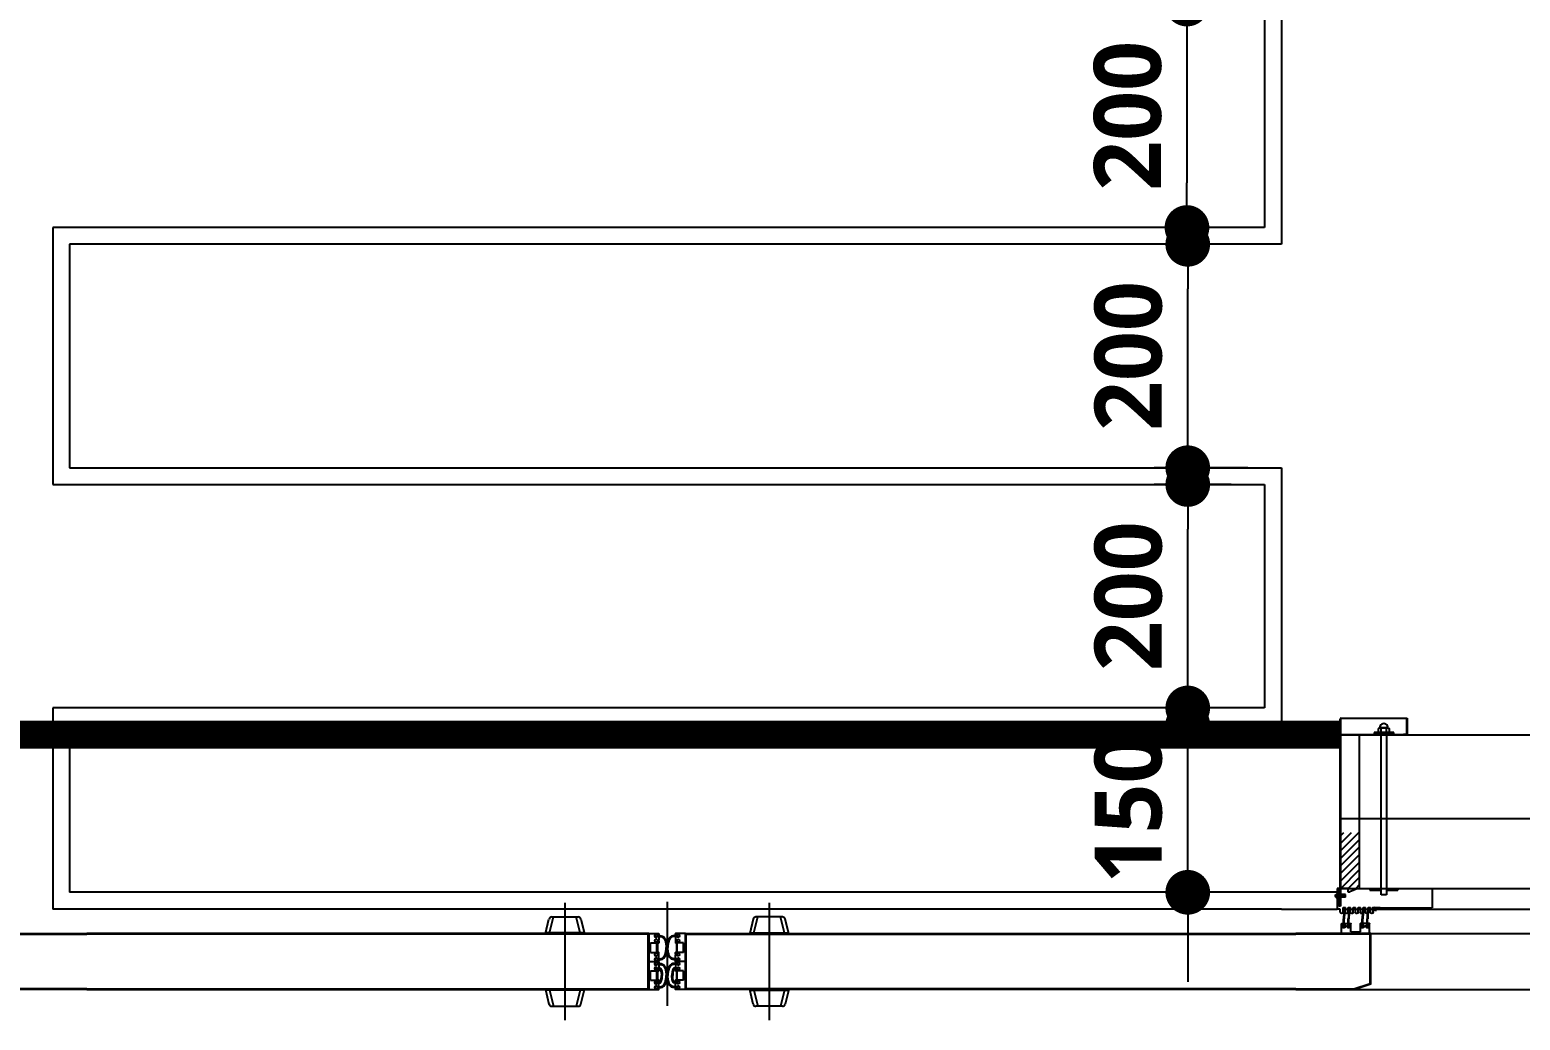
# Model space of a CAD drawing. Header units: millimetres. Extents: x 0 to 33600, y 0 to 8910.
# Drawn here: x 26420 to 27755, y 6117 to 7003 of the extents above; entities that cross this region are included whole.
import ezdxf
from ezdxf.lldxf.tags import DXFTag

# ---------------------------------------------------------------- set-up
doc = ezdxf.new("R2010")
doc.units = ezdxf.units.MM
doc.header["$LTSCALE"] = 20
doc.header["$MEASUREMENT"] = 0
doc.linetypes.add('CENTER', pattern=[2, 1.25, -0.25, 0.25, -0.25])
doc.linetypes.add('지하2층 평면도 정화조변경안$0$HID', pattern=[2, 1.1, -0.9])
doc.layers.get('0').update_dxf_attribs({"linetype": 'CONTINUOUS'})
doc.layers.get('Defpoints').update_dxf_attribs({"color": 181, "linetype": 'CONTINUOUS'})
for name, color, linetype in [('DIM', 141, 'CONTINUOUS'), ('DOOR', 7, 'CONTINUOUS'), ('DOOR-2', 1, 'CONTINUOUS'), ('DOOR-3', 8, 'CONTINUOUS'), ('방열문', 7, 'CONTINUOUS'), ('지하2층 평면도 정화조변경안$0$A-FLOR-PANL', 253, 'CONTINUOUS'), ('지하2층 평면도 정화조변경안$0$HID', 253, '지하2층 평면도 정화조변경안$0$HID'), ('지하2층 평면도 정화조변경안$0$충돌방지대 IN', 253, 'CONTINUOUS')]:
    doc.layers.add(name, color=color, linetype=linetype)
doc.styles.get("Standard").update_dxf_attribs({"font": 'NanumGothicBold.ttf'})
tags = doc.linetypes.add('一点鎖線', pattern=[28.575, 19.05, -3.175, 3.175, -3.175]).pattern_tags.tags
tags[10:11] = [DXFTag(74, 4), DXFTag(75, 0), DXFTag(340, '0'), DXFTag(46, 1.0), DXFTag(50, 0.0), DXFTag(44, 0.0), DXFTag(45, 0.0)]
tags[8:9] = [DXFTag(74, 4), DXFTag(75, 0), DXFTag(340, '0'), DXFTag(46, 1.0), DXFTag(50, 0.0), DXFTag(44, 0.0), DXFTag(45, 0.0)]
tags[6:7] = [DXFTag(74, 4), DXFTag(75, 0), DXFTag(340, '0'), DXFTag(46, 1.0), DXFTag(50, 0.0), DXFTag(44, 0.0), DXFTag(45, 0.0)]
tags[4:5] = [DXFTag(74, 4), DXFTag(75, 0), DXFTag(340, '0'), DXFTag(46, 1.0), DXFTag(50, 0.0), DXFTag(44, 0.0), DXFTag(45, 0.0)]
tags = doc.linetypes.add('破線', pattern=[38.1, 25.4, -12.7]).pattern_tags.tags
tags[6:7] = [DXFTag(74, 4), DXFTag(75, 0), DXFTag(340, '0'), DXFTag(46, 1.0), DXFTag(50, 0.0), DXFTag(44, 0.0), DXFTag(45, 0.0)]
tags[4:5] = [DXFTag(74, 4), DXFTag(75, 0), DXFTag(340, '0'), DXFTag(46, 1.0), DXFTag(50, 0.0), DXFTag(44, 0.0), DXFTag(45, 0.0)]
tags = doc.linetypes.add('２点鎖線', pattern=[63.5, 31.75, -6.35, 6.35, -6.35, 6.35, -6.35]).pattern_tags.tags
tags[14:15] = [DXFTag(74, 4), DXFTag(75, 0), DXFTag(340, '0'), DXFTag(46, 1.0), DXFTag(50, 0.0), DXFTag(44, 0.0), DXFTag(45, 0.0)]
tags[12:13] = [DXFTag(74, 4), DXFTag(75, 0), DXFTag(340, '0'), DXFTag(46, 1.0), DXFTag(50, 0.0), DXFTag(44, 0.0), DXFTag(45, 0.0)]
tags[10:11] = [DXFTag(74, 4), DXFTag(75, 0), DXFTag(340, '0'), DXFTag(46, 1.0), DXFTag(50, 0.0), DXFTag(44, 0.0), DXFTag(45, 0.0)]
tags[8:9] = [DXFTag(74, 4), DXFTag(75, 0), DXFTag(340, '0'), DXFTag(46, 1.0), DXFTag(50, 0.0), DXFTag(44, 0.0), DXFTag(45, 0.0)]
tags[6:7] = [DXFTag(74, 4), DXFTag(75, 0), DXFTag(340, '0'), DXFTag(46, 1.0), DXFTag(50, 0.0), DXFTag(44, 0.0), DXFTag(45, 0.0)]
tags[4:5] = [DXFTag(74, 4), DXFTag(75, 0), DXFTag(340, '0'), DXFTag(46, 1.0), DXFTag(50, 0.0), DXFTag(44, 0.0), DXFTag(45, 0.0)]
doc.dimstyles.new('yongsung', dxfattribs={"dimscale": 20, "dimtxt": 3, "dimasz": 2, "dimexe": 1.5, "dimexo": 1.5, "dimgap": 1, "dimtad": 1, "dimdec": 0, "dimdsep": 46, "dimlunit": 6, "dimtxsty": 'Standard', "dimblk": 'DOT', "dimcen": 0, "dimdle": 2, "dimclrd": 256, "dimclre": 256, "dimclrt": 256, "dimadec": 0, "dimazin": 0, "dimtfac": 480, "dimtdec": 0, "dimtix": 1, "dimtmove": 2, "dimatfit": 3, "dimfxl": 1, "dimtolj": 1, "dimtzin": 0, "dimarcsym": 0})

# ---------------------------------------------------------------- blocks, each defined once
blk = doc.blocks.new('A$C2D346D32')
for p, q in [((43, 174.6), (10, 174.6)), ((10, 81.6), (10, 174.6)), ((45, 41.8), (45, 172.6)), ((42, 93.4), (42, 113.4)), ((45, 113.4), (42, 113.4)), ((10, 81.6), (11, 71.6)), ((42, 63.4), (42, 83.4)), ((2.5, 69.4), (6, 69.4)), ((2.5, 64.4), (11, 64.4)), ((2.5, 60.4), (11, 60.4)), ((2.5, 55.4), (11, 55.4)), ((9, 75.1), (6, 75.1)), ((6, 69.4), (6, 75.1)), ((9, 69.6), (9, 75.1)), ((11, 69.6), (11, 71.6)), ((11, 60.4), (11, 64.4)), ((11, 51.4), (11, 55.4)), ((45, 63.4), (42, 63.4)), ((2.5, 51.4), (11, 51.4)), ((2.5, 46.4), (11, 46.4)), ((2.5, 42.4), (11, 42.4)), ((2.5, 37.4), (11, 37.4)), ((2.5, 33.4), (11, 33.4)), ((2.5, 28.4), (11, 28.4)), ((11, 42.4), (11, 46.4)), ((11, 33.4), (11, 37.4)), ((11, 24.4), (11, 28.4)), ((45, 41.8), (39, 27.2)), ((39, 23.6), (39, 27.2)), ((2.5, 24.4), (11, 24.4)), ((2.5, 19.4), (11, 19.4)), ((2.5, 15.4), (11, 15.4)), ((2.5, 10.4), (8, 10.4)), ((8, 10.4), (8, 4.6)), ((37.5, 4.6), (8, 4.6)), ((11, 15.4), (11, 19.4)), ((29.2, 10.6), (13, 10.6)), ((13, 10.6), (13, 7.6)), ((29.2, 7.6), (13, 7.6)), ((28.2, 4.6), (34.8, 4.6)), ((29.5, 19.6), (29.2, 19.4)), ((29.2, 19.4), (33.8, 19.4)), ((29.2, 19.4), (29.2, 4.6)), ((29.5, 19.6), (33.5, 19.6)), ((29.5, 19.6), (29.5, 4.6)), ((33.5, 19.6), (33.8, 19.4)), ((33.5, 19.6), (33.5, 4.6)), ((33.8, 19.4), (33.8, 4.6)), ((43, 10.6), (33.8, 10.6)), ((40, 7.6), (33.8, 7.6)), ((38, 5.1), (37.5, 4.6)), ((38, 5.1), (38.5, 4.6)), ((45, 4.6), (38.5, 4.6)), ((45, 23.6), (39, 23.6)), ((40, 8.1), (40, 7.6)), ((45, 8.1), (40, 8.1)), ((45, 23.6), (45, 12.6)), ((45, 8.1), (45, 4.6))]:
    blk.add_line(p, q)
at = {"color": 1}
for p, q in [((31.2, 3.8), (31.2, 1.8)), ((31.8, 3.8), (31.2, 3.8)), ((31.5, 20.7), (31.5, 0)), ((31.8, 3.8), (31.8, 1.8))]:
    blk.add_line(p, q, dxfattribs=at)
for centre, radius, start, end in [((43, 172.6), 2, 0, 90), ((2.5, 66.9), 2.5, 90, 270), ((2.5, 57.9), 2.5, 90, 270), ((10, 69.6), 1, 180, 0), ((2.5, 48.9), 2.5, 90, 270), ((2.5, 39.9), 2.5, 90, 270), ((2.5, 30.9), 2.5, 90, 270), ((2.5, 21.9), 2.5, 90, 270), ((2.5, 12.9), 2.5, 90, 270), ((28.2, 4.4), 0.286, 90, 200.9424), ((31.5, 5.6), 3.84, 200.9424, 339.0576), ((34.8, 4.4), 0.286, 339.0576, 90), ((43, 12.6), 2, 270, 0)]:
    blk.add_arc(centre, radius, start, end)
blk = doc.blocks.new('A$C6C8934C4')
at = {"color": 0}
for centre, start in [((-3.4, -94.6), 81.3395), ((-3.4, -95.7), 81.3862)]:
    blk.add_arc(centre, 106.1, start, 90, dxfattribs=at)
blk.add_arc((12.4, 9.8), 0.538, 283.2102, 67.1877)
at = {"layer": '방열문', "color": 1, "linetype": 'CENTER'}
for p, q in [((-20.6, 11), (-3.4, 11)), ((-16.7, 14.9), (-16.7, 7.1))]:
    blk.add_line(p, q, dxfattribs=at)
at = {"layer": '방열문', "color": 0}
for p, q in [((-15, 11.5), (-3.4, 11.5)), ((-15, 10.5), (-3.4, 10.5))]:
    blk.add_line(p, q, dxfattribs=at)
blk.add_arc((-16.7, 11), 1.81, 16.6015, 343.3985, dxfattribs=at)
at = {"layer": '방열문', "color": 1, "linetype": 'CENTER'}
blk.add_arc((-3.4, -95.1), 106.1, 80.8303, 90, dxfattribs=at)
blk = doc.blocks.new('A$C755A1BEC')
for p, q in [((0, 17.8), (0, 0.2)), ((49.8, 18), (0.2, 18)), ((3.2, 2.5), (3.2, 0.2)), ((4.7, 2.5), (4.7, 0.2)), ((11.7, 2.5), (11.7, 0.2)), ((13.2, 2.5), (13.2, 0.2)), ((16.5, 14.5), (33.5, 14.5)), ((16.5, 14.5), (16.5, 0.2)), ((33.5, 14.5), (33.5, 0.2)), ((36.7, 2.5), (36.7, 0.2)), ((38.2, 2.5), (38.2, 0.2)), ((45.2, 2.5), (45.2, 0.2)), ((46.7, 2.5), (46.7, 0.2)), ((50, 17.8), (50, 0.2)), ((0.2, 0), (3, 0)), ((4.9, 0), (11.5, 0)), ((13.4, 0), (16.3, 0)), ((36.5, 0), (33.7, 0)), ((45, 0), (38.4, 0)), ((49.8, 0), (46.9, 0))]:
    blk.add_line(p, q)
for centre, radius, start, end in [((0.2, 17.8), 0.2, 90, 180), ((0.2, 0.2), 0.2, 180, 270), ((4, 4.9), 2.5, 287.4576, 252.5424), ((3, 0.2), 0.2, 270, 0), ((4.9, 0.2), 0.2, 180, 270), ((12.5, 4.9), 2.5, 287.4576, 252.5424), ((11.5, 0.2), 0.2, 270, 0), ((13.4, 0.2), 0.2, 180, 270), ((16.3, 0.2), 0.2, 270, 0), ((33.7, 0.2), 0.2, 180, 270), ((37.5, 4.9), 2.5, 287.4576, 252.5424), ((36.5, 0.2), 0.2, 270, 0), ((38.4, 0.2), 0.2, 180, 270), ((46, 4.9), 2.5, 287.4576, 252.5424), ((45, 0.2), 0.2, 270, 0), ((46.9, 0.2), 0.2, 180, 270), ((49.8, 17.8), 0.2, 0, 90), ((49.8, 0.2), 0.2, 270, 0)]:
    blk.add_arc(centre, radius, start, end)
blk = doc.blocks.new('_Dot')
at = {"color": 0, "linetype": 'ByBlock', "lineweight": -2}
blk.add_line((-0.5, 0), (-1, 0), dxfattribs=at)
at = {"color": 0, "linetype": 'ByBlock', "const_width": 0.5}
blk.add_lwpolyline([(-0.25, 0, 1), (0.25, 0, 1)], format="xyb", close=True, dxfattribs=at)
blk = doc.blocks.new('*D224')
at = {"layer": 'Defpoints', "color": 0}
for p in [(27540.7, 8116.2), (28727.8, 8116.2), (27565.7, 6216.2)]:
    blk.add_point(p, dxfattribs=at)
at = {"layer": 'DIM', "lineweight": -2}
for p, q in [((27570.7, 8116.2), (28757.8, 8116.2)), ((28727.8, 6256.2), (28727.8, 8076.2)), ((27595.7, 6216.2), (28757.8, 6216.2))]:
    blk.add_line(p, q, dxfattribs=at)
at = {"layer": 'DIM', "linetype": 'ByBlock', "lineweight": -2, "xscale": 40, "yscale": 40, "zscale": 40}
for p, rotation in [((28727.8, 8116.2), 90), ((28727.8, 6216.2), 270)]:
    blk.add_blockref('_Dot', p, dxfattribs=dict(at, rotation=rotation))
at = {"layer": 'DIM', "insert": (28669.2, 7166.2), "char_height": 60, "attachment_point": 5, "rotation": 90}
blk.add_mtext('\\A1;1,900', dxfattribs=at)
blk = doc.blocks.new('*D225')
at = {"layer": 'Defpoints', "color": 0}
for p in [(27456.9, 6596.2), (27525.7, 6596.2), (27525.7, 6396.2)]:
    blk.add_point(p, dxfattribs=at)
at = {"layer": 'DIM', "lineweight": -2}
for p, q in [((27495.7, 6596.2), (27426.9, 6596.2)), ((27456.9, 6436.2), (27456.9, 6556.2)), ((27495.7, 6396.2), (27426.9, 6396.2))]:
    blk.add_line(p, q, dxfattribs=at)
at = {"layer": 'DIM', "linetype": 'ByBlock', "lineweight": -2, "xscale": 40, "yscale": 40, "zscale": 40}
for p, rotation in [((27456.9, 6596.2), 90), ((27456.9, 6396.2), 270)]:
    blk.add_blockref('_Dot', p, dxfattribs=dict(at, rotation=rotation))
at = {"layer": 'DIM', "insert": (27403.9, 6496.2), "char_height": 60, "attachment_point": 5, "rotation": 90}
blk.add_mtext('\\A1;200', dxfattribs=at)
blk = doc.blocks.new('*D226')
at = {"layer": 'Defpoints', "color": 0}
for p in [(27456.9, 6381.2), (27540.7, 6381.2), (27590.7, 6231.2)]:
    blk.add_point(p, dxfattribs=at)
at = {"layer": 'DIM', "lineweight": -2}
for p, q in [((27456.9, 6421.2), (27456.9, 6461.2)), ((27510.7, 6381.2), (27426.9, 6381.2)), ((27456.9, 6231.2), (27456.9, 6381.2)), ((27560.7, 6231.2), (27426.9, 6231.2)), ((27456.9, 6191.2), (27456.9, 6151.2))]:
    blk.add_line(p, q, dxfattribs=at)
at = {"layer": 'DIM', "linetype": 'ByBlock', "lineweight": -2, "xscale": 40, "yscale": 40, "zscale": 40}
for p, rotation in [((27456.9, 6381.2), 270), ((27456.9, 6231.2), 90)]:
    blk.add_blockref('_Dot', p, dxfattribs=dict(at, rotation=rotation))
at = {"layer": 'DIM', "insert": (27403.9, 6306.2), "char_height": 60, "attachment_point": 5, "rotation": 90}
blk.add_mtext('\\A1;150', dxfattribs=at)
blk = doc.blocks.new('*D227')
at = {"layer": 'Defpoints', "color": 0}
for p in [(27456.9, 6811.2), (27540.7, 6811.2), (27540.7, 6611.2)]:
    blk.add_point(p, dxfattribs=at)
at = {"layer": 'DIM', "lineweight": -2}
for p, q in [((27510.7, 6811.2), (27426.9, 6811.2)), ((27456.9, 6651.2), (27456.9, 6771.2)), ((27510.7, 6611.2), (27426.9, 6611.2))]:
    blk.add_line(p, q, dxfattribs=at)
at = {"layer": 'DIM', "linetype": 'ByBlock', "lineweight": -2, "xscale": 40, "yscale": 40, "zscale": 40}
for p, rotation in [((27456.9, 6811.2), 90), ((27456.9, 6611.2), 270)]:
    blk.add_blockref('_Dot', p, dxfattribs=dict(at, rotation=rotation))
at = {"layer": 'DIM', "insert": (27403.9, 6711.2), "char_height": 60, "attachment_point": 5, "rotation": 90}
blk.add_mtext('\\A1;200', dxfattribs=at)
blk = doc.blocks.new('*D228')
at = {"layer": 'Defpoints', "color": 0}
for p in [(27525.7, 7026.2), (27456.2, 6826.2), (27525.7, 6826.2)]:
    blk.add_point(p, dxfattribs=at)
at = {"layer": 'DIM', "lineweight": -2}
for p, q in [((27495.7, 7026.2), (27426.2, 7026.2)), ((27456.2, 6986.2), (27456.2, 6866.2)), ((27495.7, 6826.2), (27426.2, 6826.2))]:
    blk.add_line(p, q, dxfattribs=at)
at = {"layer": 'DIM', "linetype": 'ByBlock', "lineweight": -2, "xscale": 40, "yscale": 40, "zscale": 40}
for p, rotation in [((27456.2, 7026.2), 90), ((27456.2, 6826.2), 270)]:
    blk.add_blockref('_Dot', p, dxfattribs=dict(at, rotation=rotation))
at = {"layer": 'DIM', "insert": (27403.3, 6926.2), "char_height": 60, "attachment_point": 5, "rotation": 90}
blk.add_mtext('\\A1;200', dxfattribs=at)

msp = doc.modelspace()

# ---------------------------------------------------------------- hatches: boundary and pattern name
h = msp.add_hatch()
h.set_pattern_fill('DOTS', color=256, scale=2.5, style=0)
h.set_pattern_definition([(180, (20375.066, -2570.3093), (-1.984375, 3.96875), [0, -3.96875])])
edge = h.paths.add_edge_path()
edge.add_line((27590.7, 6231), (27590.7, 6216.2))
edge = h.paths.add_edge_path()
edge.add_line((27592.2, 6226.8), (27592.2, 6218.7))
edge = h.paths.add_edge_path()
edge.add_line((27593.7, 6226.8), (27593.7, 6218.7))
edge = h.paths.add_edge_path()
edge.add_line((27675.7, 6233.7), (27675.7, 6217.2))
edge = h.paths.add_edge_path()
edge.add_arc((27674.7, 6233.7), 1, 0, 90)
edge = h.paths.add_edge_path()
edge.add_line((27609.2, 6234.7), (27674.7, 6234.7))
edge = h.paths.add_edge_path()
edge.add_line((27590.7, 6234.7), (27590.7, 6231.5))
edge = h.paths.add_edge_path()
edge.add_line((27592.2, 6232.2), (27592.2, 6229.1))
edge = h.paths.add_edge_path()
edge.add_line((27592.4, 6232.2), (27592.2, 6232.2))
edge = h.paths.add_edge_path()
edge.add_line((27592.4, 6234.7), (27592.4, 6232.2))
edge = h.paths.add_edge_path()
edge.add_line((27592.4, 6234.7), (27590.7, 6234.7))
edge = h.paths.add_edge_path()
edge.add_line((27593.7, 6233.7), (27593.7, 6229.1))
edge = h.paths.add_edge_path()
edge.add_arc((27594.7, 6233.7), 1, 90, 180)
edge = h.paths.add_edge_path()
edge.add_line((27600.2, 6234.7), (27594.7, 6234.7))
edge = h.paths.add_edge_path()
edge.add_line((27600.2, 6234.7), (27600.2, 6231.7))
edge = h.paths.add_edge_path()
edge.add_line((27609.2, 6234.7), (27602, 6231.7))
edge = h.paths.add_edge_path()
edge.add_line((27600.2, 6231.7), (27602, 6231.7))
edge = h.paths.add_edge_path()
edge.add_line((27629.2, 6217.2), (27675.7, 6217.2))
edge = h.paths.add_edge_path()
edge.add_arc((27594.8, 6213.5), 1.25, 180, 0)
edge = h.paths.add_edge_path()
edge.add_line((27596, 6213.5), (27596, 6217.7))
edge = h.paths.add_edge_path()
edge.add_line((27593.5, 6213.5), (27593.5, 6216.2))
edge = h.paths.add_edge_path()
edge.add_line((27600.5, 6217.7), (27602.5, 6217.7))
edge = h.paths.add_edge_path()
edge.add_line((27598, 6213.5), (27598, 6217.7))
edge = h.paths.add_edge_path()
edge.add_line((27600.5, 6213.5), (27600.5, 6217.7))
edge = h.paths.add_edge_path()
edge.add_arc((27599.3, 6213.5), 1.25, 180, 0)
edge = h.paths.add_edge_path()
edge.add_line((27596, 6217.7), (27598, 6217.7))
edge = h.paths.add_edge_path()
edge.add_line((27602.5, 6213.5), (27602.5, 6217.7))
edge = h.paths.add_edge_path()
edge.add_arc((27603.8, 6213.5), 1.25, 180, 0)
edge = h.paths.add_edge_path()
edge.add_line((27605, 6213.5), (27605, 6217.7))
edge = h.paths.add_edge_path()
edge.add_line((27616, 6213.5), (27616, 6217.7))
edge = h.paths.add_edge_path()
edge.add_arc((27617.3, 6213.5), 1.25, 180, 0)
edge = h.paths.add_edge_path()
edge.add_line((27618.5, 6213.5), (27618.5, 6217.7))
edge = h.paths.add_edge_path()
edge.add_line((27614, 6217.7), (27616, 6217.7))
edge = h.paths.add_edge_path()
edge.add_line((27614, 6213.5), (27614, 6217.7))
edge = h.paths.add_edge_path()
edge.add_arc((27612.8, 6213.5), 1.25, 180, 0)
edge = h.paths.add_edge_path()
edge.add_line((27611.5, 6213.5), (27611.5, 6217.7))
edge = h.paths.add_edge_path()
edge.add_line((27605, 6217.7), (27607, 6217.7))
edge = h.paths.add_edge_path()
edge.add_arc((27608.3, 6213.5), 1.25, 180, 0)
edge = h.paths.add_edge_path()
edge.add_line((27609.5, 6213.5), (27609.5, 6217.7))
edge = h.paths.add_edge_path()
edge.add_line((27607, 6213.5), (27607, 6217.7))
edge = h.paths.add_edge_path()
edge.add_line((27609.5, 6217.7), (27611.5, 6217.7))
edge = h.paths.add_edge_path()
edge.add_line((27620.5, 6213.5), (27620.5, 6217.7))
edge = h.paths.add_edge_path()
edge.add_line((27618.5, 6217.7), (27620.5, 6217.7))
edge = h.paths.add_edge_path()
edge.add_line((27593.7, 6218.7), (27592.2, 6218.7))
edge = h.paths.add_edge_path()
edge.add_line((27593.5, 6216.2), (27590.7, 6216.2))
edge = h.paths.add_edge_path()
edge.add_line((27623, 6213.5), (27623, 6215.2))
edge = h.paths.add_edge_path()
edge.add_arc((27623.2, 6217.2), 0.5, 90, 270)
edge = h.paths.add_edge_path()
edge.add_line((27623.2, 6217.7), (27624.2, 6217.7))
edge = h.paths.add_edge_path()
edge.add_line((27625.9, 6216.7), (27625.9, 6215.2))
edge = h.paths.add_edge_path()
edge.add_line((27623, 6215.2), (27625.9, 6215.2))
edge = h.paths.add_edge_path()
edge.add_line((27623.2, 6216.7), (27625.9, 6216.7))
edge = h.paths.add_edge_path()
edge.add_line((27629.2, 6217.2), (27624.2, 6217.7))
edge = h.paths.add_edge_path()
edge.add_arc((27621.8, 6213.5), 1.25, 180, 0)
edge = h.paths.add_edge_path()
edge.add_arc((27590.5, 6226.3), 0.143, 249.0576, 360)
edge = h.paths.add_edge_path()
edge.add_arc((27591.1, 6228), 1.92, 110.9424, 249.0576)
edge = h.paths.add_edge_path()
edge.add_arc((27590.5, 6229.6), 0.143, 0, 110.9424)
edge = h.paths.add_edge_path(flags=16)
edge.add_line((27590.7, 6226.3), (27590.7, 6229.6))
edge = h.paths.add_edge_path(flags=16)
edge.add_line((27590.2, 6227.8), (27589.2, 6227.8))
edge = h.paths.add_edge_path(flags=16)
edge.add_line((27590.2, 6228.1), (27589.2, 6228.1))
edge = h.paths.add_edge_path(flags=16)
edge.add_line((27590.2, 6228.1), (27590.2, 6227.8))
edge = h.paths.add_edge_path()
edge.add_line((27598.2, 6229), (27598, 6229.1))
edge = h.paths.add_edge_path()
edge.add_line((27598, 6226.8), (27598, 6229.1))
edge = h.paths.add_edge_path()
edge.add_line((27598.2, 6227), (27598, 6226.8))
edge = h.paths.add_edge_path()
edge.add_line((27598.2, 6227), (27598.2, 6229))
edge = h.paths.add_edge_path()
edge.add_line((27598.7, 6228), (27588.3, 6228))
edge = h.paths.add_edge_path()
edge.add_line((27598, 6226.8), (27590.7, 6226.8))
edge = h.paths.add_edge_path()
edge.add_line((27598, 6229.1), (27590.7, 6229.1))
edge = h.paths.add_edge_path()
edge.add_line((27598.2, 6227), (27590.7, 6227))
edge = h.paths.add_edge_path()
edge.add_line((27598.2, 6229), (27590.7, 6229))
edge = h.paths.add_edge_path()
edge.add_line((27590.9, 6231.2), (27590.7, 6231))
edge = h.paths.add_edge_path()
edge.add_line((27590.9, 6231.2), (27590.7, 6231.5))
edge = h.paths.add_edge_path()
edge.add_line((27635, 6233.2), (27645, 6233.2))
edge = h.paths.add_edge_path()
edge.add_line((27645, 6234.7), (27645, 6233.2))
edge = h.paths.add_edge_path()
edge.add_line((27620, 6234.7), (27620, 6233.2))
edge = h.paths.add_edge_path()
edge.add_line((27620, 6233.2), (27630, 6233.2))
at = {"layer": 'DOOR-2', "linetype": '破線', "ltscale": 0.5}
h = msp.add_hatch(dxfattribs=at)
h.set_pattern_fill('ANSI31', color=256, scale=1.5)
h.set_pattern_definition([(45, (298.883, -110294.7964), (-3.36759605, 3.36759605), [])])
h.paths.add_polyline_path([(27610.7, 6284.7), (27593.7, 6284.7), (27593.7, 6234.7), (27610.7, 6234.7)])

# ---------------------------------------------------------------- linework, layer by layer
at = {"color": 4}
for p, q in [((27540.7, 7041.2), (27540.7, 6811.2)), ((27525.7, 7026.2), (27525.7, 6826.2)), ((26440.7, 6826.2), (26440.7, 6596.2)), ((27525.7, 6826.2), (26440.7, 6826.2)), ((26455.7, 6811.2), (26455.7, 6611.2)), ((27540.7, 6811.2), (26455.7, 6811.2)), ((26455.7, 6611.2), (27540.7, 6611.2)), ((27540.7, 6611.2), (27540.7, 6381.2)), ((26440.7, 6596.2), (27525.7, 6596.2)), ((27525.7, 6596.2), (27525.7, 6396.2)), ((26440.7, 6396.2), (26440.7, 6216.2)), ((27525.7, 6396.2), (26440.7, 6396.2)), ((26455.7, 6381.2), (26455.7, 6231.2)), ((27540.7, 6381.2), (26455.7, 6381.2)), ((27590.7, 6231.2), (26455.7, 6231.2)), ((27540.7, 6216.2), (26440.7, 6216.2)), ((27540.7, 6216.2), (27590.7, 6216.2))]:
    msp.add_line(p, q, dxfattribs=at)
at = {"layer": 'DOOR'}
for p, q in [((27593.3, 6222.2), (27593.3, 6386.2)), ((27593.7, 6386.4), (27593.7, 6222.2)), ((27653, 6386.9), (27594.2, 6386.9)), ((27594.3, 6387.2), (27653.3, 6387.2)), ((27653, 6372.6), (27653, 6386.9)), ((27653.3, 6387.2), (27653.3, 6372.2)), ((27613.4, 6372.2), (27593.7, 6372.2)), ((27653.3, 6372.2), (27593.7, 6372.2)), ((27650.1, 6372.2), (27650.1, 6372.6)), ((27650.1, 6372.6), (27653, 6372.6))]:
    msp.add_line(p, q, dxfattribs=at)
for points in [[(26471, 6144.2), (26375.7, 6144.2), (26360.7, 6149.2), (26360.7, 6194.2), (26471, 6194.2)], [(26471, 6144.2), (26959.2, 6144.2), (26974.2, 6144.2), (26974.2, 6194.2), (26471, 6194.2)], [(27553.8, 6144.2), (27022.2, 6144.2), (27007.2, 6144.2), (27007.2, 6194.2), (27553.8, 6194.2)], [(27553.8, 6144.2), (27605.7, 6144.2), (27620.7, 6149.2), (27620.7, 6194.2), (27553.8, 6194.2)]]:
    msp.add_lwpolyline(points, dxfattribs=at)
for centre, radius in [((27594.3, 6386.2), 1), ((27594.2, 6386.4), 0.5)]:
    msp.add_arc(centre, radius, 90, 180, dxfattribs=at)
at = {"layer": 'DOOR-2', "linetype": '２点鎖線', "ltscale": 5}
for p, q in [((27610.7, 6234.7), (27610.7, 6372.2)), ((27620.7, 6194.2), (28285.7, 6194.2)), ((27605.7, 6144.2), (28285.7, 6144.2))]:
    msp.add_line(p, q, dxfattribs=at)
at = {"layer": 'DOOR-2', "ltscale": 0.5}
for p, q in [((27641.3, 6374.2), (27623.8, 6374.2)), ((27623.8, 6374.2), (27623.8, 6373.2)), ((27623.8, 6373.2), (27641.3, 6373.2)), ((27641.3, 6373.2), (27641.3, 6374.2))]:
    msp.add_line(p, q, dxfattribs=at)
at = {"layer": 'DOOR-2', "linetype": 'Continuous', "ltscale": 5}
for p, q in [((27628.8, 6378.2), (27627.5, 6377.7)), ((27627.5, 6377.7), (27627.5, 6374.5)), ((27628.8, 6374.2), (27627.5, 6374.5)), ((27636.3, 6378.2), (27628.8, 6378.2)), ((27628.8, 6374.2), (27636.3, 6374.2)), ((27636.2, 6378.3), (27628.9, 6378.3)), ((27630, 6374.5), (27630, 6377.7)), ((27635, 6374.5), (27635, 6377.7)), ((27636.3, 6378.2), (27637.5, 6377.7)), ((27636.3, 6374.2), (27637.5, 6374.5)), ((27637.5, 6374.5), (27637.5, 6377.7))]:
    msp.add_line(p, q, dxfattribs=at)
at = {"layer": 'DOOR-2', "linetype": '破線', "ltscale": 0.5}
for p, q in [((27630, 6372.2), (27635, 6372.2)), ((27630, 6229), (27630, 6372.2)), ((27635, 6372.2), (27635, 6229)), ((27635, 6229), (27630, 6229))]:
    msp.add_line(p, q, dxfattribs=at)
at = {"layer": 'DOOR-2', "linetype": '一点鎖線', "ltscale": 10}
for p, q in [((26899.2, 6221.7), (26899.2, 6116.7)), ((27082.1, 6221.7), (27082.1, 6116.7))]:
    msp.add_line(p, q, dxfattribs=at)
at = {"layer": 'DOOR-2', "linetype": 'CENTER', "ltscale": 10}
msp.add_line((26990.7, 6222.7), (26990.7, 6129.6), dxfattribs=at)
at = {"layer": 'DOOR-2', "linetype": 'Continuous', "ltscale": 5}
for centre, radius, start, end in [((27632.5, 6378.6), 3.66, 356.207, 183.793), ((27628.8, 6378.3), 0.1, 270, 0), ((27628.6, 6376), 2.24, 50.7195, 85.6777), ((27628.3, 6380), 5.78, 274.9793, 287.6405), ((27632.5, 6371.7), 6.5, 67.3801, 112.6199), ((27632.5, 6386.8), 12.6, 258.5788, 281.4212), ((27636.4, 6376), 2.24, 94.3223, 129.2805), ((27636.8, 6380), 5.78, 252.3595, 265.0207), ((27636.3, 6378.3), 0.1, 180, 270)]:
    msp.add_arc(centre, radius, start, end, dxfattribs=at)
at = {"layer": 'DOOR-3', "ltscale": 2.5}
for p, q in [((26881.7, 6194.2), (26884.9, 6207.3)), ((26885.4, 6194.8), (26889.1, 6209.2)), ((26887.4, 6209.2), (26911, 6209.2)), ((26912.9, 6194.8), (26909.3, 6209.2)), ((26913.5, 6207.3), (26916.6, 6194.2)), ((27067.9, 6207.3), (27064.7, 6194.2)), ((27068.4, 6194.8), (27072, 6209.2)), ((27093.9, 6209.2), (27070.3, 6209.2)), ((27095.9, 6194.8), (27092.2, 6209.2)), ((27099.6, 6194.2), (27096.4, 6207.3)), ((26916.6, 6194.2), (26881.7, 6194.2)), ((26916.6, 6194.2), (26881.7, 6194.2)), ((26916.5, 6194.8), (26881.8, 6194.8)), ((27064.7, 6194.2), (27099.6, 6194.2)), ((27064.7, 6194.2), (27099.6, 6194.2)), ((27064.8, 6194.8), (27099.5, 6194.8)), ((26916.6, 6144.2), (26881.7, 6144.2)), ((26916.6, 6144.2), (26881.7, 6144.2)), ((26881.7, 6144.2), (26884.9, 6131.1)), ((26916.5, 6143.7), (26881.8, 6143.7)), ((26885.4, 6143.7), (26889.1, 6129.2)), ((26912.9, 6143.7), (26909.3, 6129.2)), ((26913.5, 6131.2), (26916.6, 6144.2)), ((27064.7, 6144.2), (27099.6, 6144.2)), ((27064.7, 6144.2), (27099.6, 6144.2)), ((27067.9, 6131.2), (27064.7, 6144.2)), ((27064.8, 6143.7), (27099.5, 6143.7)), ((27068.4, 6143.7), (27072, 6129.2)), ((27095.9, 6143.7), (27092.2, 6129.2)), ((27099.6, 6144.2), (27096.4, 6131.1)), ((26887.4, 6129.2), (26911, 6129.2)), ((27093.9, 6129.2), (27070.3, 6129.2))]:
    msp.add_line(p, q, dxfattribs=at)
at = {"layer": 'DOOR-3'}
for points in [[(26471, 6144.7), (26375.7, 6144.7), (26361.2, 6149.6), (26361.2, 6193.7), (26471, 6193.7)], [(26471, 6144.7), (26959.1, 6144.7), (26973.7, 6144.7), (26973.7, 6193.7), (26471, 6193.7)], [(27553.8, 6144.7), (27022.2, 6144.7), (27007.7, 6144.7), (27007.7, 6193.7), (27553.8, 6193.7)], [(27553.8, 6144.7), (27605.6, 6144.7), (27620.2, 6149.6), (27620.2, 6193.7), (27553.8, 6193.7)]]:
    msp.add_lwpolyline(points, dxfattribs=at)
for points in [[(26982.2, 6176.7), (26981.6, 6176.7), (26981.6, 6186.7), (26982.2, 6186.7)], [(26999.2, 6176.7), (26999.8, 6176.7), (26999.8, 6186.7), (26999.2, 6186.7)], [(26982.2, 6151.7), (26981.6, 6151.7), (26981.6, 6161.7), (26982.2, 6161.7)], [(26999.2, 6151.7), (26999.8, 6151.7), (26999.8, 6161.7), (26999.2, 6161.7)]]:
    msp.add_lwpolyline(points, close=True, dxfattribs=at)
at = {"layer": 'DOOR-3', "ltscale": 2.5}
for centre, start, end in [((26887.4, 6206.7), 90, 165.996), ((26911, 6206.7), 13.6476, 90), ((27070.3, 6206.7), 90, 166.3524), ((27093.9, 6206.7), 14.004, 90), ((26887.4, 6131.7), 194.004, 270), ((26911, 6131.7), 270, 346.3524), ((27070.3, 6131.7), 193.6476, 270), ((27093.9, 6131.7), 270, 345.996)]:
    msp.add_arc(centre, 2.5, start, end, dxfattribs=at)
at = {"layer": 'DOOR-3'}
for centre, start, end in [((26980.7, 6192.2), 22.0243, 334.7542), ((27000.7, 6192.2), 205.2458, 157.9757), ((26980.7, 6171.2), 25.2458, 337.9757), ((26980.7, 6167.2), 22.0243, 334.7542), ((27000.7, 6171.2), 202.0243, 154.7542), ((27000.7, 6167.2), 205.2458, 157.9757), ((26980.7, 6163), 22.0243, 334.7542), ((27000.7, 6163), 205.2458, 157.9757), ((26980.7, 6150.5), 22.0243, 334.7542), ((26980.7, 6146.2), 25.2458, 337.9757), ((27000.7, 6150.5), 205.2458, 157.9757), ((27000.7, 6146.2), 202.0243, 154.7542)]:
    msp.add_arc(centre, 1, start, end, dxfattribs=at)
for points, knots in [([(26981.6, 6192.6), (26983.4, 6192.6), (26989.2, 6192.7), (26990.6, 6185.8), (26990.7, 6181.7)], [0, 0, 0, 0, 30.304797, 96.531563, 96.531563, 96.531563, 96.531563]), ([(26999.7, 6192.6), (26997.9, 6192.6), (26992.1, 6192.7), (26990.8, 6185.8), (26990.7, 6181.7)], [0, 0, 0, 0, 30.304797, 96.531563, 96.531563, 96.531563, 96.531563]), ([(26981.6, 6191.8), (26981.7, 6191.8), (26981.9, 6191.8), (26982.2, 6191.8), (26982.5, 6191.8), (26983.3, 6191.8), (26983.7, 6191.8), (26984.7, 6191.7), (26985.1, 6191.7), (26985.7, 6191.5), (26985.9, 6191.5), (26986.2, 6191.3), (26986.4, 6191.3), (26986.7, 6191.1), (26986.8, 6191), (26987.3, 6190.6), (26987.5, 6190.4), (26988, 6189.8), (26988.2, 6189.4), (26988.6, 6188.6), (26988.8, 6188.2), (26989.3, 6186.9), (26989.5, 6186), (26989.8, 6184), (26989.9, 6182.9), (26989.9, 6181.9), (26989.9, 6181.8), (26989.9, 6181.7)], [0, 0, 0, 0, 2.188119, 2.188119, 6.564358, 6.564358, 15.316834, 15.316834, 24.069311, 24.069311, 28.134233, 28.134233, 32.57596, 32.57596, 37.017687, 37.017687, 45.463428, 45.463428, 53.909168, 53.909168, 62.354908, 62.354908, 78.822123, 78.822123, 95.289339, 95.289339, 96.432207, 96.432207, 96.432207, 96.432207]), ([(26981.6, 6170.8), (26983.4, 6170.8), (26989.2, 6170.7), (26990.6, 6177.6), (26990.7, 6181.7)], [0, 0, 0, 0, 30.304797, 96.531563, 96.531563, 96.531563, 96.531563]), ([(26981.6, 6171.6), (26981.7, 6171.6), (26981.9, 6171.6), (26982.2, 6171.6), (26982.5, 6171.6), (26983.3, 6171.6), (26983.7, 6171.6), (26984.7, 6171.7), (26985.1, 6171.7), (26985.7, 6171.9), (26985.9, 6172), (26986.2, 6172.1), (26986.4, 6172.2), (26986.7, 6172.4), (26986.8, 6172.5), (26987.3, 6172.8), (26987.5, 6173.1), (26988, 6173.7), (26988.2, 6174), (26988.6, 6174.8), (26988.8, 6175.2), (26989.3, 6176.5), (26989.5, 6177.5), (26989.8, 6179.5), (26989.9, 6180.5), (26989.9, 6181.6), (26989.9, 6181.6), (26989.9, 6181.7)], [0, 0, 0, 0, 2.188119, 2.188119, 6.564358, 6.564358, 15.316834, 15.316834, 24.069311, 24.069311, 28.134233, 28.134233, 32.57596, 32.57596, 37.017688, 37.017688, 45.463428, 45.463428, 53.909168, 53.909168, 62.354909, 62.354909, 78.822124, 78.822124, 95.28934, 95.28934, 96.432207, 96.432207, 96.432207, 96.432207]), ([(26999.7, 6170.8), (26997.9, 6170.8), (26992.1, 6170.7), (26990.8, 6177.6), (26990.7, 6181.7)], [0, 0, 0, 0, 30.304797, 96.531563, 96.531563, 96.531563, 96.531563]), ([(26999.7, 6191.8), (26999.6, 6191.8), (26999.5, 6191.8), (26999.1, 6191.8), (26998.8, 6191.8), (26998, 6191.8), (26997.6, 6191.8), (26996.6, 6191.7), (26996.2, 6191.7), (26995.6, 6191.5), (26995.5, 6191.5), (26995.1, 6191.3), (26994.9, 6191.3), (26994.6, 6191.1), (26994.5, 6191), (26994, 6190.6), (26993.8, 6190.4), (26993.3, 6189.8), (26993.1, 6189.4), (26992.7, 6188.6), (26992.5, 6188.2), (26992.1, 6186.9), (26991.8, 6186), (26991.5, 6184), (26991.4, 6182.9), (26991.4, 6181.9), (26991.4, 6181.8), (26991.4, 6181.7)], [0, 0, 0, 0, 2.188119, 2.188119, 6.564358, 6.564358, 15.316834, 15.316834, 24.069311, 24.069311, 28.134233, 28.134233, 32.57596, 32.57596, 37.017687, 37.017687, 45.463428, 45.463428, 53.909168, 53.909168, 62.354908, 62.354908, 78.822123, 78.822123, 95.289339, 95.289339, 96.432207, 96.432207, 96.432207, 96.432207]), ([(26999.7, 6171.6), (26999.6, 6171.6), (26999.5, 6171.6), (26999.1, 6171.6), (26998.8, 6171.6), (26998, 6171.6), (26997.6, 6171.6), (26996.6, 6171.7), (26996.2, 6171.7), (26995.6, 6171.9), (26995.5, 6172), (26995.1, 6172.1), (26994.9, 6172.2), (26994.6, 6172.4), (26994.5, 6172.5), (26994, 6172.8), (26993.8, 6173.1), (26993.3, 6173.7), (26993.1, 6174), (26992.7, 6174.8), (26992.5, 6175.2), (26992.1, 6176.5), (26991.8, 6177.5), (26991.5, 6179.5), (26991.4, 6180.5), (26991.4, 6181.6), (26991.4, 6181.6), (26991.4, 6181.7)], [0, 0, 0, 0, 2.188119, 2.188119, 6.564358, 6.564358, 15.316834, 15.316834, 24.069311, 24.069311, 28.134233, 28.134233, 32.57596, 32.57596, 37.017688, 37.017688, 45.463428, 45.463428, 53.909168, 53.909168, 62.354909, 62.354909, 78.822124, 78.822124, 95.28934, 95.28934, 96.432207, 96.432207, 96.432207, 96.432207]), ([(26981.6, 6167.6), (26983.4, 6167.6), (26989.2, 6167.7), (26990.6, 6160.8), (26990.7, 6156.7)], [0, 0, 0, 0, 30.304797, 96.531563, 96.531563, 96.531563, 96.531563]), ([(26981.6, 6166.8), (26981.7, 6166.8), (26981.9, 6166.8), (26982.2, 6166.8), (26982.5, 6166.8), (26983.3, 6166.8), (26983.7, 6166.8), (26984.7, 6166.7), (26985.1, 6166.7), (26985.7, 6166.5), (26985.9, 6166.5), (26986.2, 6166.3), (26986.4, 6166.3), (26986.7, 6166.1), (26986.8, 6166), (26987.3, 6165.6), (26987.5, 6165.4), (26988, 6164.8), (26988.2, 6164.4), (26988.6, 6163.6), (26988.8, 6163.2), (26989.3, 6161.9), (26989.5, 6161), (26989.8, 6159), (26989.9, 6157.9), (26989.9, 6156.9), (26989.9, 6156.8), (26989.9, 6156.7)], [0, 0, 0, 0, 2.188119, 2.188119, 6.564358, 6.564358, 15.316834, 15.316834, 24.069311, 24.069311, 28.134233, 28.134233, 32.57596, 32.57596, 37.017687, 37.017687, 45.463428, 45.463428, 53.909168, 53.909168, 62.354908, 62.354908, 78.822123, 78.822123, 95.289339, 95.289339, 96.432207, 96.432207, 96.432207, 96.432207]), ([(26999.7, 6167.6), (26997.9, 6167.6), (26992.1, 6167.7), (26990.8, 6160.8), (26990.7, 6156.7)], [0, 0, 0, 0, 30.304797, 96.531563, 96.531563, 96.531563, 96.531563]), ([(26999.7, 6166.8), (26999.6, 6166.8), (26999.5, 6166.8), (26999.1, 6166.8), (26998.8, 6166.8), (26998, 6166.8), (26997.6, 6166.8), (26996.6, 6166.7), (26996.2, 6166.7), (26995.6, 6166.5), (26995.5, 6166.5), (26995.1, 6166.3), (26994.9, 6166.3), (26994.6, 6166.1), (26994.5, 6166), (26994, 6165.6), (26993.8, 6165.4), (26993.3, 6164.8), (26993.1, 6164.4), (26992.7, 6163.6), (26992.5, 6163.2), (26992.1, 6161.9), (26991.8, 6161), (26991.5, 6159), (26991.4, 6157.9), (26991.4, 6156.9), (26991.4, 6156.8), (26991.4, 6156.7)], [0, 0, 0, 0, 2.188119, 2.188119, 6.564358, 6.564358, 15.316834, 15.316834, 24.069311, 24.069311, 28.134233, 28.134233, 32.57596, 32.57596, 37.017687, 37.017687, 45.463428, 45.463428, 53.909168, 53.909168, 62.354908, 62.354908, 78.822123, 78.822123, 95.289339, 95.289339, 96.432207, 96.432207, 96.432207, 96.432207]), ([(26981.6, 6163.3), (26982.2, 6163.3), (26982.7, 6163.4), (26983.5, 6163.3), (26983.9, 6163.3), (26984.4, 6163.2), (26984.5, 6163.2), (26984.7, 6163.2), (26984.7, 6163.2), (26984.7, 6163.1), (26984.8, 6163.1), (26984.8, 6163.1), (26984.8, 6163.1), (26984.8, 6163.1), (26984.8, 6163.1), (26984.8, 6163.1), (26984.8, 6163.1), (26984.9, 6163), (26985, 6163), (26985.1, 6162.8), (26985.2, 6162.6), (26985.4, 6162.1), (26985.6, 6161.9), (26985.8, 6161.2), (26985.9, 6160.8), (26986.1, 6159.7), (26986.3, 6158.8), (26986.4, 6157.5), (26986.4, 6157.1), (26986.4, 6156.6)], [0, 0, 0, 0, 8.923663, 8.923663, 17.847326, 17.847326, 24.430563, 24.430563, 27.773651, 27.773651, 30.066969, 30.066969, 32.710797, 32.710797, 35.354625, 35.354625, 40.642282, 40.642282, 45.929938, 45.929938, 54.544947, 54.544947, 63.159956, 63.159956, 71.774965, 71.774965, 88.247662, 88.247662, 96.531563, 96.531563, 96.531563, 96.531563]), ([(26981.6, 6162.5), (26982.7, 6162.6), (26983.1, 6162.6), (26983.6, 6162.6), (26983.8, 6162.6), (26984.1, 6162.5), (26984.2, 6162.5), (26984.3, 6162.5), (26984.4, 6162.5), (26984.4, 6162.5)], [3.582498, 3.582498, 3.582498, 3.582498, 11.331896, 11.331896, 16.518858, 16.518858, 21.70582, 21.70582, 23.295277, 23.295277, 23.295277, 23.295277]), ([(26981.6, 6150), (26982.2, 6150.1), (26982.7, 6150.1), (26983.5, 6150.1), (26983.9, 6150.1), (26984.4, 6150.2), (26984.5, 6150.2), (26984.7, 6150.3), (26984.7, 6150.3), (26984.7, 6150.3), (26984.8, 6150.3), (26984.8, 6150.3), (26984.8, 6150.3), (26984.8, 6150.3), (26984.8, 6150.3), (26984.8, 6150.3), (26984.8, 6150.3), (26984.9, 6150.4), (26985, 6150.5), (26985.1, 6150.7), (26985.2, 6150.8), (26985.4, 6151.3), (26985.6, 6151.6), (26985.8, 6152.2), (26985.9, 6152.6), (26986.1, 6153.7), (26986.3, 6154.6), (26986.4, 6155.9), (26986.4, 6156.4), (26986.4, 6156.8)], [0, 0, 0, 0, 8.923663, 8.923663, 17.847326, 17.847326, 24.430563, 24.430563, 27.773651, 27.773651, 30.066969, 30.066969, 32.710797, 32.710797, 35.354625, 35.354625, 40.642282, 40.642282, 45.929938, 45.929938, 54.544947, 54.544947, 63.159956, 63.159956, 71.774965, 71.774965, 88.247662, 88.247662, 96.531563, 96.531563, 96.531563, 96.531563]), ([(26981.6, 6145.8), (26983.4, 6145.8), (26989.2, 6145.7), (26990.6, 6152.6), (26990.7, 6156.7)], [0, 0, 0, 0, 30.304797, 96.531563, 96.531563, 96.531563, 96.531563]), ([(26981.6, 6146.6), (26981.7, 6146.6), (26981.9, 6146.6), (26982.2, 6146.6), (26982.5, 6146.6), (26983.3, 6146.6), (26983.7, 6146.6), (26984.7, 6146.7), (26985.1, 6146.7), (26985.7, 6146.9), (26985.9, 6147), (26986.2, 6147.1), (26986.4, 6147.2), (26986.7, 6147.4), (26986.8, 6147.5), (26987.3, 6147.8), (26987.5, 6148.1), (26988, 6148.7), (26988.2, 6149), (26988.6, 6149.8), (26988.8, 6150.2), (26989.3, 6151.5), (26989.5, 6152.5), (26989.8, 6154.5), (26989.9, 6155.5), (26989.9, 6156.6), (26989.9, 6156.6), (26989.9, 6156.7)], [0, 0, 0, 0, 2.188119, 2.188119, 6.564358, 6.564358, 15.316834, 15.316834, 24.069311, 24.069311, 28.134233, 28.134233, 32.57596, 32.57596, 37.017688, 37.017688, 45.463428, 45.463428, 53.909168, 53.909168, 62.354909, 62.354909, 78.822124, 78.822124, 95.28934, 95.28934, 96.432207, 96.432207, 96.432207, 96.432207]), ([(26984.4, 6162.5), (26984.4, 6162.4), (26984.5, 6162.4), (26984.6, 6162.2), (26984.7, 6162), (26984.8, 6161.7), (26984.9, 6161.5), (26985.1, 6161), (26985.1, 6160.8), (26985.3, 6160.1), (26985.4, 6159.6), (26985.5, 6158.6), (26985.6, 6158.1), (26985.6, 6157.2), (26985.6, 6156.9), (26985.7, 6156.6)], [44.118036, 44.118036, 44.118036, 44.118036, 50.605501, 50.605501, 57.092967, 57.092967, 63.580432, 63.580432, 70.067897, 70.067897, 80.324716, 80.324716, 90.581534, 90.581534, 96.432207, 96.432207, 96.432207, 96.432207]), ([(26984.4, 6150.7), (26984.4, 6150.8), (26984.5, 6150.9), (26984.6, 6151.1), (26984.7, 6151.2), (26984.8, 6151.5), (26984.9, 6151.7), (26985.1, 6152.2), (26985.1, 6152.4), (26985.3, 6153.1), (26985.4, 6153.6), (26985.5, 6154.6), (26985.6, 6155.2), (26985.6, 6156), (26985.6, 6156.3), (26985.7, 6156.6)], [44.118036, 44.118036, 44.118036, 44.118036, 50.605501, 50.605501, 57.092967, 57.092967, 63.580432, 63.580432, 70.067897, 70.067897, 80.324716, 80.324716, 90.581534, 90.581534, 96.432207, 96.432207, 96.432207, 96.432207]), ([(26999.7, 6145.8), (26997.9, 6145.8), (26992.1, 6145.7), (26990.8, 6152.6), (26990.7, 6156.7)], [0, 0, 0, 0, 30.304797, 96.531563, 96.531563, 96.531563, 96.531563]), ([(26999.7, 6146.6), (26999.6, 6146.6), (26999.5, 6146.6), (26999.1, 6146.6), (26998.8, 6146.6), (26998, 6146.6), (26997.6, 6146.6), (26996.6, 6146.7), (26996.2, 6146.7), (26995.6, 6146.9), (26995.5, 6147), (26995.1, 6147.1), (26994.9, 6147.2), (26994.6, 6147.4), (26994.5, 6147.5), (26994, 6147.8), (26993.8, 6148.1), (26993.3, 6148.7), (26993.1, 6149), (26992.7, 6149.8), (26992.5, 6150.2), (26992.1, 6151.5), (26991.8, 6152.5), (26991.5, 6154.5), (26991.4, 6155.5), (26991.4, 6156.6), (26991.4, 6156.6), (26991.4, 6156.7)], [0, 0, 0, 0, 2.188119, 2.188119, 6.564358, 6.564358, 15.316834, 15.316834, 24.069311, 24.069311, 28.134233, 28.134233, 32.57596, 32.57596, 37.017688, 37.017688, 45.463428, 45.463428, 53.909168, 53.909168, 62.354909, 62.354909, 78.822124, 78.822124, 95.28934, 95.28934, 96.432207, 96.432207, 96.432207, 96.432207]), ([(26999.7, 6163.3), (26999.1, 6163.3), (26998.6, 6163.4), (26997.8, 6163.3), (26997.4, 6163.3), (26996.9, 6163.2), (26996.8, 6163.2), (26996.6, 6163.2), (26996.6, 6163.2), (26996.6, 6163.1), (26996.5, 6163.1), (26996.5, 6163.1), (26996.5, 6163.1), (26996.5, 6163.1), (26996.5, 6163.1), (26996.5, 6163.1), (26996.5, 6163.1), (26996.4, 6163), (26996.3, 6163), (26996.2, 6162.8), (26996.1, 6162.6), (26995.9, 6162.1), (26995.7, 6161.9), (26995.5, 6161.2), (26995.4, 6160.8), (26995.2, 6159.7), (26995, 6158.8), (26994.9, 6157.5), (26994.9, 6157.1), (26994.9, 6156.6)], [0, 0, 0, 0, 8.923663, 8.923663, 17.847326, 17.847326, 24.430563, 24.430563, 27.773651, 27.773651, 30.066969, 30.066969, 32.710797, 32.710797, 35.354625, 35.354625, 40.642282, 40.642282, 45.929938, 45.929938, 54.544947, 54.544947, 63.159956, 63.159956, 71.774965, 71.774965, 88.247662, 88.247662, 96.531563, 96.531563, 96.531563, 96.531563]), ([(26999.7, 6150), (26999.1, 6150.1), (26998.6, 6150.1), (26997.8, 6150.1), (26997.4, 6150.1), (26996.9, 6150.2), (26996.8, 6150.2), (26996.6, 6150.3), (26996.6, 6150.3), (26996.6, 6150.3), (26996.5, 6150.3), (26996.5, 6150.3), (26996.5, 6150.3), (26996.5, 6150.3), (26996.5, 6150.3), (26996.5, 6150.3), (26996.5, 6150.3), (26996.4, 6150.4), (26996.3, 6150.5), (26996.2, 6150.7), (26996.1, 6150.8), (26995.9, 6151.3), (26995.7, 6151.6), (26995.5, 6152.2), (26995.4, 6152.6), (26995.2, 6153.7), (26995, 6154.6), (26994.9, 6155.9), (26994.9, 6156.4), (26994.9, 6156.8)], [0, 0, 0, 0, 8.923663, 8.923663, 17.847326, 17.847326, 24.430563, 24.430563, 27.773651, 27.773651, 30.066969, 30.066969, 32.710797, 32.710797, 35.354625, 35.354625, 40.642282, 40.642282, 45.929938, 45.929938, 54.544947, 54.544947, 63.159956, 63.159956, 71.774965, 71.774965, 88.247662, 88.247662, 96.531563, 96.531563, 96.531563, 96.531563]), ([(26996.9, 6162.5), (26996.9, 6162.4), (26996.8, 6162.4), (26996.7, 6162.2), (26996.6, 6162), (26996.5, 6161.7), (26996.4, 6161.5), (26996.2, 6161), (26996.2, 6160.8), (26996, 6160.1), (26995.9, 6159.6), (26995.8, 6158.6), (26995.7, 6158.1), (26995.7, 6157.2), (26995.7, 6156.9), (26995.7, 6156.6)], [44.118036, 44.118036, 44.118036, 44.118036, 50.605501, 50.605501, 57.092967, 57.092967, 63.580432, 63.580432, 70.067897, 70.067897, 80.324716, 80.324716, 90.581534, 90.581534, 96.432207, 96.432207, 96.432207, 96.432207]), ([(26996.9, 6150.7), (26996.9, 6150.8), (26996.8, 6150.9), (26996.7, 6151.1), (26996.6, 6151.2), (26996.5, 6151.5), (26996.4, 6151.7), (26996.2, 6152.2), (26996.2, 6152.4), (26996, 6153.1), (26995.9, 6153.6), (26995.8, 6154.6), (26995.7, 6155.2), (26995.7, 6156), (26995.7, 6156.3), (26995.7, 6156.6)], [44.118036, 44.118036, 44.118036, 44.118036, 50.605501, 50.605501, 57.092967, 57.092967, 63.580432, 63.580432, 70.067897, 70.067897, 80.324716, 80.324716, 90.581534, 90.581534, 96.432207, 96.432207, 96.432207, 96.432207]), ([(26999.7, 6162.5), (26998.6, 6162.6), (26998.2, 6162.6), (26997.7, 6162.6), (26997.5, 6162.6), (26997.2, 6162.5), (26997.1, 6162.5), (26997, 6162.5), (26996.9, 6162.5), (26996.9, 6162.5)], [3.582498, 3.582498, 3.582498, 3.582498, 11.331896, 11.331896, 16.518858, 16.518858, 21.70582, 21.70582, 23.295277, 23.295277, 23.295277, 23.295277]), ([(26981.6, 6150.8), (26982.7, 6150.6), (26983.1, 6150.6), (26983.6, 6150.6), (26983.8, 6150.7), (26984.1, 6150.7), (26984.2, 6150.7), (26984.3, 6150.7), (26984.4, 6150.7), (26984.4, 6150.7)], [3.582498, 3.582498, 3.582498, 3.582498, 11.331896, 11.331896, 16.518858, 16.518858, 21.70582, 21.70582, 23.295277, 23.295277, 23.295277, 23.295277]), ([(26999.7, 6150.8), (26998.6, 6150.6), (26998.2, 6150.6), (26997.7, 6150.6), (26997.5, 6150.7), (26997.2, 6150.7), (26997.1, 6150.7), (26997, 6150.7), (26996.9, 6150.7), (26996.9, 6150.7)], [3.582498, 3.582498, 3.582498, 3.582498, 11.331896, 11.331896, 16.518858, 16.518858, 21.70582, 21.70582, 23.295277, 23.295277, 23.295277, 23.295277])]:
    msp.add_open_spline(points, degree=3, knots=knots, dxfattribs=at)
at = {"layer": '지하2층 평면도 정화조변경안$0$A-FLOR-PANL'}
for p, q in [((27593.7, 6297.2), (28040.8, 6297.2)), ((27593.7, 6234.7), (28103.3, 6234.7))]:
    msp.add_line(p, q, dxfattribs=at)
at = {"layer": '지하2층 평면도 정화조변경안$0$HID', "const_width": 25}
msp.add_lwpolyline([(26388, 6372.2), (27593.3, 6372.2)], dxfattribs=at)
at = {"layer": '지하2층 평면도 정화조변경안$0$충돌방지대 IN'}
msp.add_line((27593.7, 6372.2), (27965.8, 6372.2), dxfattribs=at)

# ---------------------------------------------------------------- block references
at = {"yscale": 0.5, "zscale": 0.5}
for name, p, xscale, rotation in [('A$C2D346D32', (27588.3, 6212.2), -0.5, 270), ('A$C6C8934C4', (27602.2, 6209.1), 0.5, 90), ('A$C6C8934C4', (27606.4, 6209.1), 0.5, 90), ('A$C6C8934C4', (27618.9, 6209.1), 0.5, 90), ('A$C6C8934C4', (27623.2, 6209.1), 0.5, 90)]:
    msp.add_blockref(name, p, dxfattribs=dict(at, xscale=xscale, rotation=rotation))
at = {"color": 1, "yscale": 0.5, "zscale": 0.5}
for p, xscale, rotation in [((26983.2, 6169.2), 0.5, 90), ((26998.2, 6169.2), -0.5, 270), ((27594.7, 6203.2), -0.5, 180), ((26983.2, 6144.2), 0.5, 90), ((26998.2, 6144.2), -0.5, 270)]:
    msp.add_blockref('A$C755A1BEC', p, dxfattribs=dict(at, xscale=xscale, rotation=rotation))

# ---------------------------------------------------------------- dimensions: what is measured, and where the dimension line sits
at = {"layer": 'DIM'}
for base, p1, p2, picture, middle in [((28727.8, 8116.2, 51500), (27565.7, 6216.2), (27540.7, 8116.2), '*D224', (28669.2, 7166.2, 51500)), ((27456.2, 6826.2, 51500), (27525.7, 7026.2), (27525.7, 6826.2), '*D228', (27403.3, 6926.2, 51500)), ((27456.9, 6811.2, 51500), (27540.7, 6611.2), (27540.7, 6811.2), '*D227', (27403.9, 6711.2, 51500)), ((27456.9, 6596.2, 51500), (27525.7, 6396.2), (27525.7, 6596.2), '*D225', (27403.9, 6496.2, 51500)), ((27456.9, 6381.2, 51500), (27590.7, 6231.2), (27540.7, 6381.2), '*D226', (27403.9, 6306.2, 51500))]:
    dim = msp.add_linear_dim(base=base, p1=p1, p2=p2, angle=90, dimstyle='yongsung', override={"dimblk": 'Dot', "dimtmove": 1}, dxfattribs=at)
    dim.commit()
    dim.dimension.update_dxf_attribs({"geometry": picture, "text_midpoint": middle})

doc.saveas('drawing.dxf')
